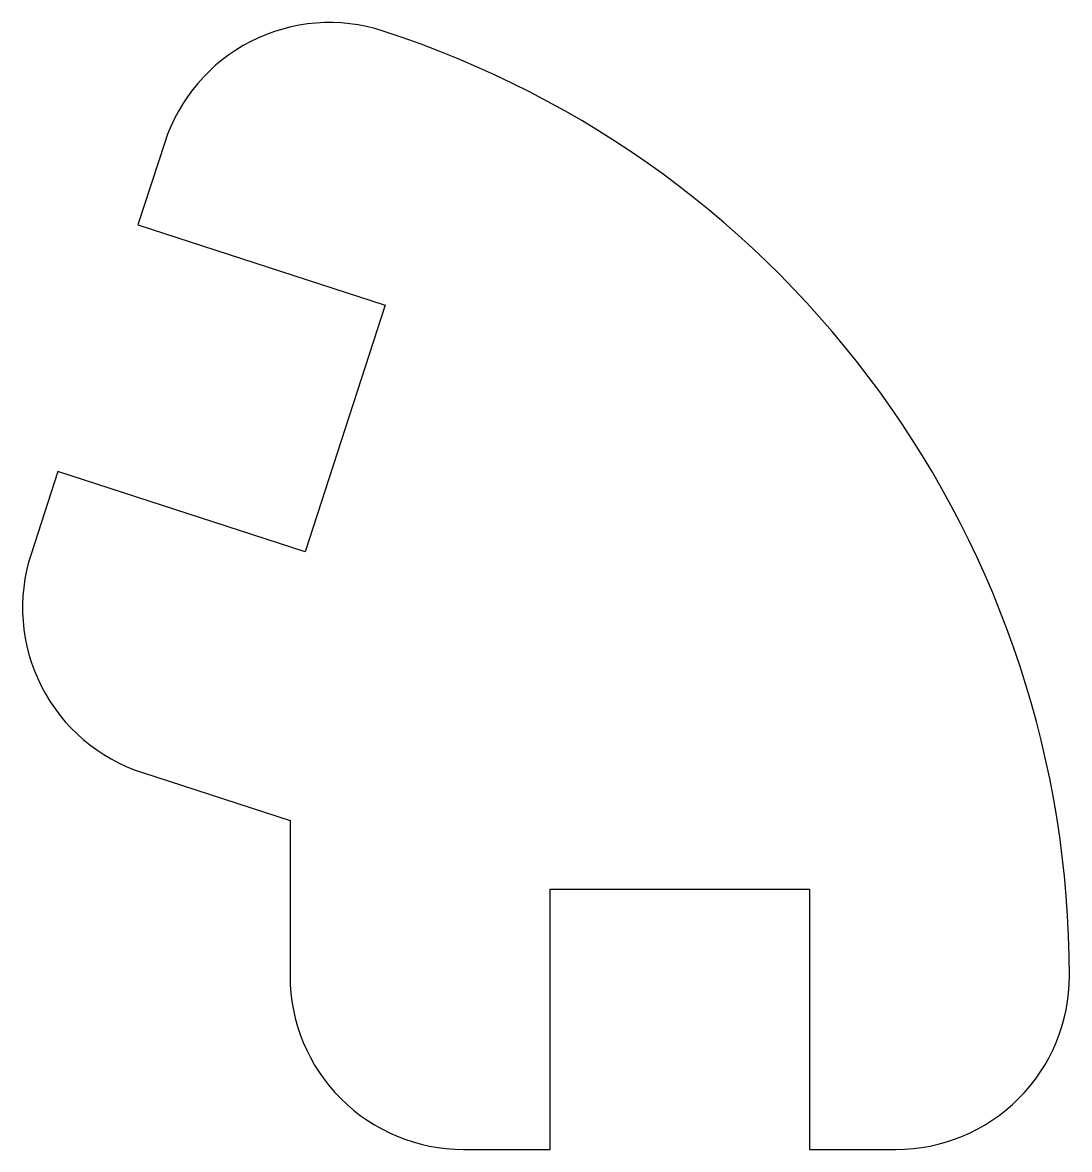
# Model space of a CAD drawing. Extents: x 6 to 18.1, y 5.7 to 18.7.
import ezdxf

# ---------------------------------------------------------------- set-up
doc = ezdxf.new("R2010")
doc.units = 0
doc.header["$MEASUREMENT"] = 0
doc.layers.get('0').update_dxf_attribs({"linetype": 'CONTINUOUS'})

msp = doc.modelspace()

# ---------------------------------------------------------------- linework, layer by layer
msp.add_lwpolyline([(10.204, 18.565, 0.414214), (7.684, 17.281), (7.375, 16.33), (10.228, 15.403), (9.304, 12.559), (6.451, 13.486), (6.142, 12.535, 0.414214), (7.426, 10.015), (9.13, 9.462), (9.13, 7.67, 0.414214), (11.13, 5.67), (12.13, 5.67), (12.13, 8.67), (15.12, 8.67), (15.12, 5.67), (16.12, 5.67, 0.414214), (18.12, 7.67, 0.32492)], format="xyb", close=True)

doc.saveas('drawing.dxf')
